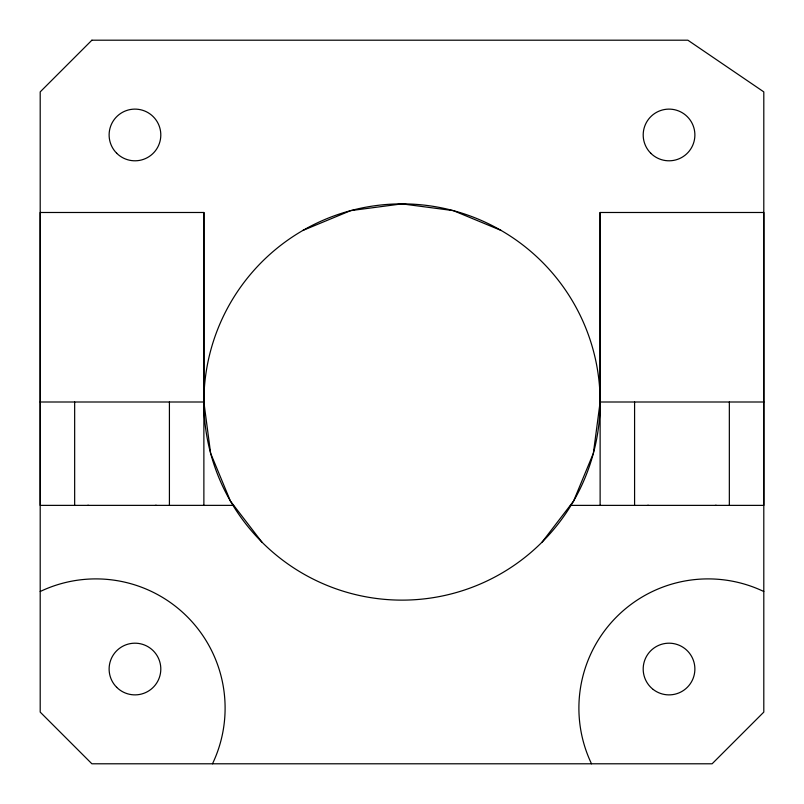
<?xml version="1.0" encoding="UTF-8"?>
<svg xmlns="http://www.w3.org/2000/svg" width="804" height="804" viewBox="0 0 804 804"><rect width="100%" height="100%" fill="white"/><g stroke="black" fill="none" stroke-linecap="round" stroke-linejoin="round"><path stroke-width="1.21" d="M261.903 542.097L230.416 501.063L210.628 453.275L203.874 402L203.874 212.487L40.2 212.487L40.2 505.374L233.723 505.364M542.097 542.097L573.584 501.063L593.372 453.275L600.126 402L600.126 212.487L763.8 212.487L763.8 505.374L570.277 505.374M763.8 402L600.126 402A198.126 198.126 0 0 1 302.937 573.584A198.126 198.126 0 0 1 302.937 230.416L350.725 210.618L402 203.874L453.275 210.618L501.063 230.416M40.2 402L203.874 402M87.586 505.374L88.762 505.374M155.323 505.374L156.499 505.374M647.501 505.374L648.677 505.374M715.248 505.374L716.414 505.374M729.339 402L729.339 505.364M634.587 402L634.587 505.364M600.126 212.487L600.126 505.364M203.874 212.487L203.874 505.364M169.413 402L169.413 505.364M74.661 402L74.661 505.364M302.937 230.416A198.126 198.126 0 0 1 600.126 402M40.2 591.513A129.213 129.213 0 0 1 212.487 763.8M591.513 763.8A129.213 129.213 0 0 1 763.8 591.513M91.887 40.2L40.2 91.887L40.2 712.103L91.887 763.79L712.113 763.79L763.8 712.103L763.8 91.887L687.872 40.2L91.887 40.2M650.768 153.232A25.839 25.839 0 0 0 694.003 141.645A25.839 25.839 0 0 0 662.355 109.997A25.839 25.839 0 0 0 650.768 153.232M116.691 153.232A25.839 25.839 0 0 0 159.926 141.645A25.839 25.839 0 0 0 128.268 109.997A25.839 25.839 0 0 0 116.691 153.232M653.23 689.48A25.839 25.839 0 0 0 694.646 672.506A25.839 25.839 0 0 0 659.24 645.12A25.839 25.839 0 0 0 653.23 689.48M116.691 687.309A25.839 25.839 0 0 0 159.926 675.722A25.839 25.839 0 0 0 128.268 644.074A25.839 25.839 0 0 0 116.691 687.309"/></g></svg>
